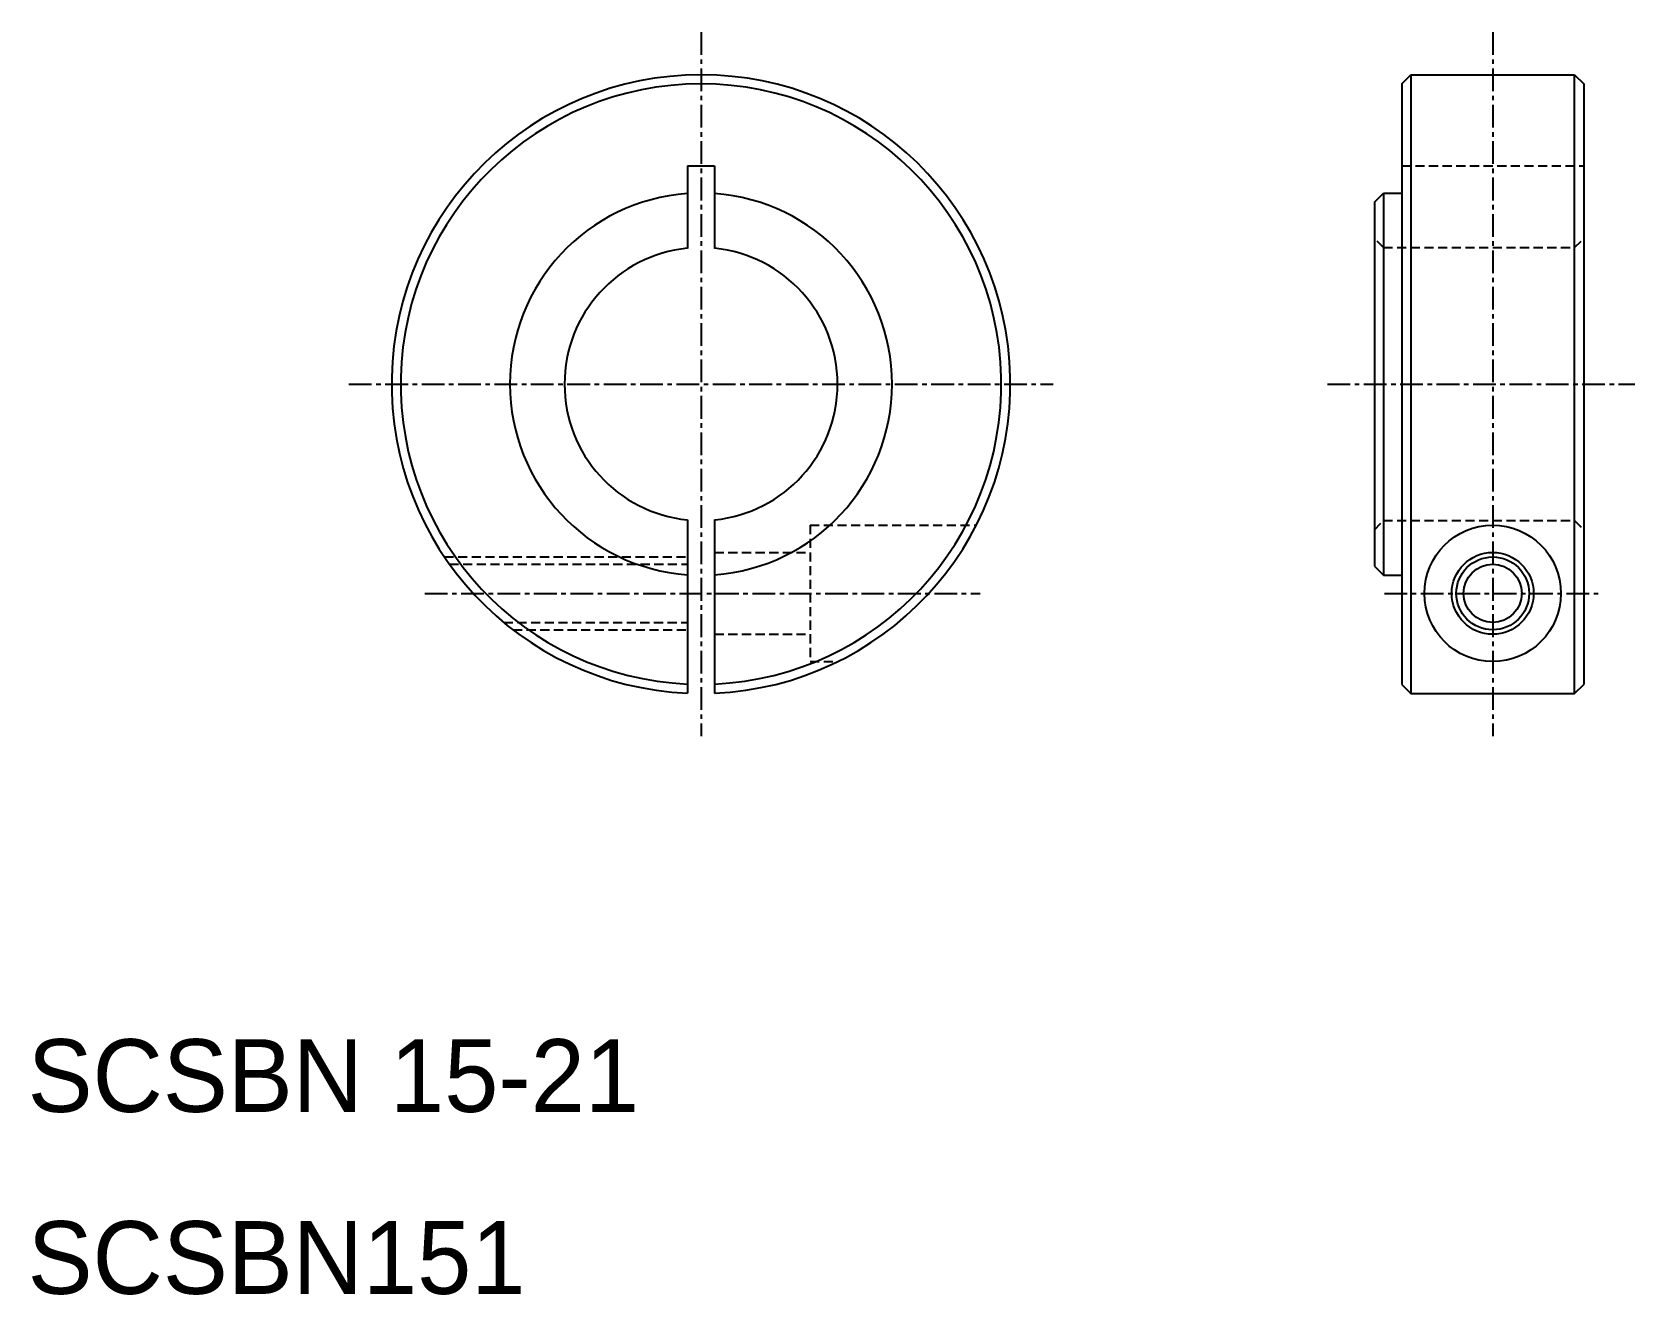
# Model space of a CAD drawing. Extents: x 10.2 to 98.3, y 9.9 to 79.3.
import ezdxf

# ---------------------------------------------------------------- set-up
doc = ezdxf.new("R2010")
doc.units = 0
doc.linetypes.add('CENTER', pattern=[2, 1.25, -0.25, 0.25, -0.25])
doc.linetypes.add('DASHED', pattern=[0.75, 0.5, -0.25])
doc.layers.get('0').update_dxf_attribs({"linetype": 'CONTINUOUS'})
doc.layers.add('CENTER', color=1, linetype='CENTER')

msp = doc.modelspace()

# ---------------------------------------------------------------- linework, layer by layer
at = {"color": 7, "linetype": 'CONTINUOUS'}
for p, q in [((85.5, 76.5), (86, 77)), ((86, 77), (86, 43)), ((86, 77), (95, 77)), ((95, 43), (95, 77)), ((95, 77), (95.5, 76.5)), ((85.5, 76.5), (85.5, 43.5)), ((95.5, 76.5), (95.5, 43.5)), ((46.25, 72), (46.25, 67.462)), ((46.25, 72), (47.75, 72)), ((47.75, 72), (47.75, 67.462)), ((84, 70), (84.5, 70.5)), ((84.5, 70.5), (84.5, 49.5)), ((84.5, 70.5), (85.5, 70.5)), ((84, 70), (84, 50)), ((85.5, 68.25), (85.5, 68.25)), ((85.5, 60), (85.5, 60)), ((46.25, 52.538), (46.25, 43.017)), ((47.75, 52.538), (47.75, 43.017)), ((84, 50), (84.5, 49.5)), ((84.5, 49.5), (85.5, 49.5)), ((85.5, 43.5), (86, 43)), ((95, 43), (95.5, 43.5)), ((86, 43), (95, 43))]:
    msp.add_line(p, q, dxfattribs=at)
at = {"color": 3, "linetype": 'DASHED'}
for p, q in [((85.5, 72), (95.5, 72)), ((84.5, 67.5), (84, 68)), ((95, 67.5), (95.5, 68)), ((84.5, 67.5), (95, 67.5)), ((53, 52.25), (62.131, 52.25)), ((53, 52.25), (53, 44.75)), ((84, 52), (84.5, 52.5)), ((84.5, 52.5), (95, 52.5)), ((95, 52.5), (95.5, 52)), ((32.902, 50.5), (46.25, 50.5)), ((47.75, 50.75), (53, 50.75)), ((33.18, 50.1), (46.25, 50.1)), ((36.165, 46.9), (46.25, 46.9)), ((36.668, 46.5), (46.25, 46.5)), ((47.75, 46.25), (53, 46.25)), ((53, 44.75), (54.512, 44.75))]:
    msp.add_line(p, q, dxfattribs=at)
at = {"color": 7, "linetype": 'CONTINUOUS'}
for radius in [3.75, 2.25, 1.6]:
    msp.add_circle((90.5, 48.5), radius, dxfattribs=at)
at = {"color": 3}
msp.add_circle((90.5, 48.5), 2, dxfattribs=at)
at = {"color": 7, "linetype": 'CONTINUOUS'}
for radius, start, end in [(17, 272.52858, 267.47142), (16.5, 272.60525, 267.39475), (10.5, 94.09604, 265.90396), (10.5, 274.09604, 85.90396), (7.5, 95.73917, 264.26083), (7.5, 275.73917, 84.26083)]:
    msp.add_arc((47, 60), radius, start, end, dxfattribs=at)
at = {"layer": 'CENTER', "color": 1, "linetype": 'CENTER'}
for p, q in [((47, 79.348), (47, 40.652)), ((90.5, 79.348), (90.5, 40.652)), ((27.652, 60), (66.348, 60)), ((81.42, 60), (98.317, 60)), ((31.822, 48.5), (62.342, 48.5)), ((84.554, 48.5), (96.446, 48.5))]:
    msp.add_line(p, q, dxfattribs=at)

# ---------------------------------------------------------------- texts
at = {"color": 7, "linetype": 'CONTINUOUS'}
for s, p in [('SCSBN 15-21', (10, 20)), ('SCSBN151', (10, 10))]:
    msp.add_text(s, height=4, dxfattribs=at).set_placement(p)

doc.saveas('drawing.dxf')
